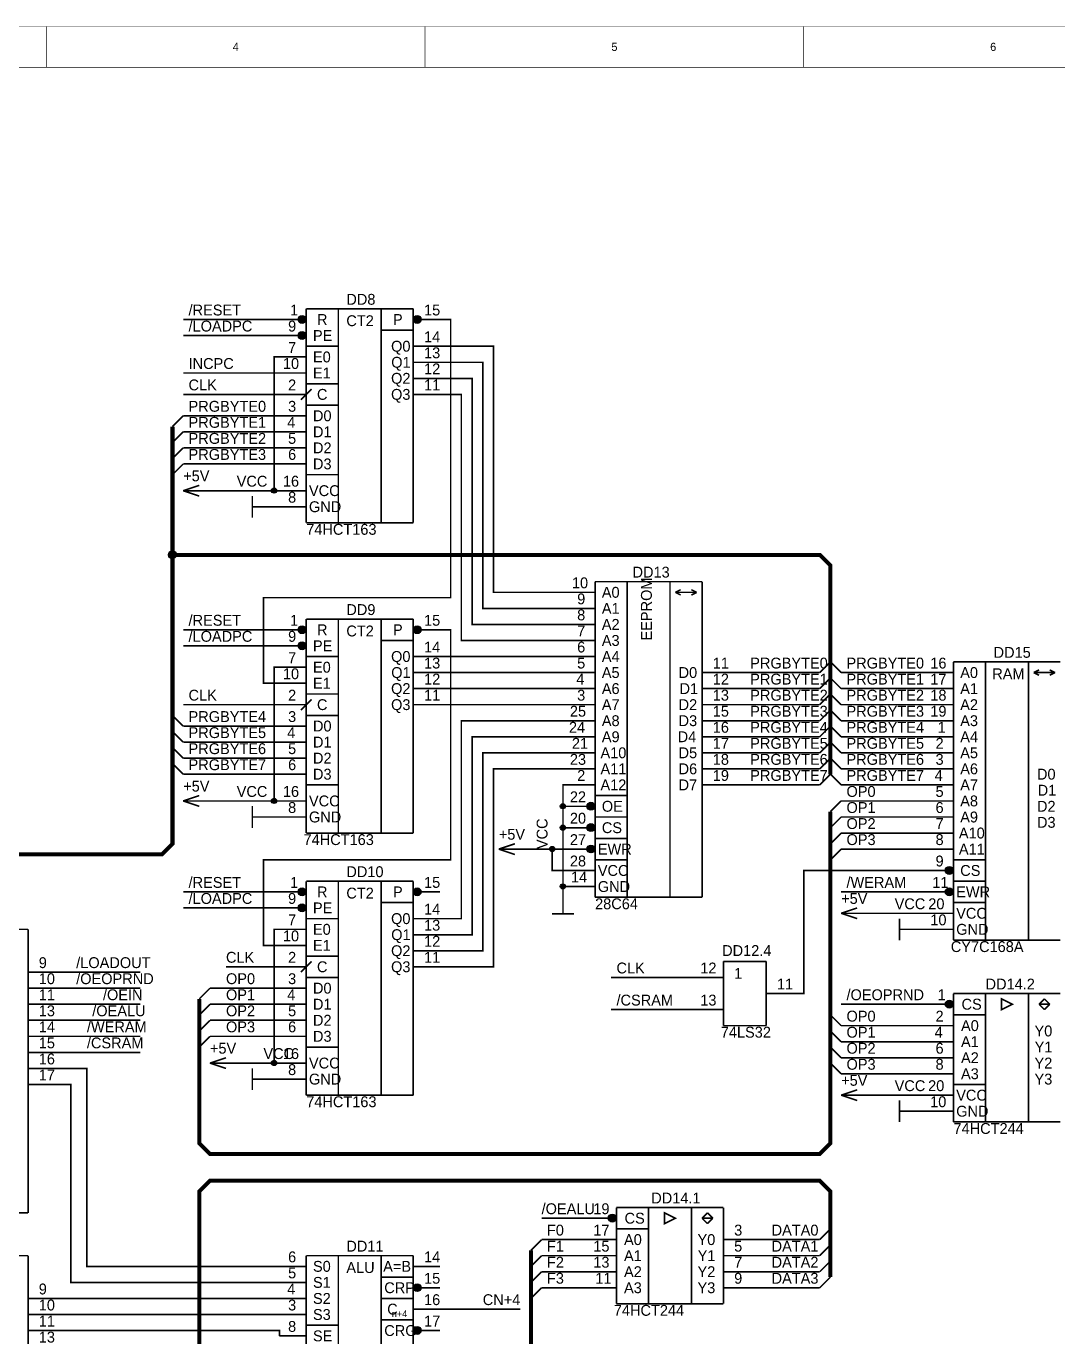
# Model space of a CAD drawing. Header units: millimetres. Extents: x 0 to 566, y 0 to 399.
# Drawn here: x 208.7 to 401.5, y 153.8 to 398.8 of the extents above; entities that cross this region are included whole.
import ezdxf

# ---------------------------------------------------------------- set-up
doc = ezdxf.new("R2010")
doc.units = ezdxf.units.MM
doc.layers.add('Sheet', color=255, linetype='Continuous')

msp = doc.modelspace()

# ---------------------------------------------------------------- linework, layer by layer
at = {"layer": 'Sheet'}
for points, const_width in [([(0, 398.78), (566.38, 398.78), (566.38, 0.04), (0, 0.04), (0, 398.78)], 0.0991), ([(212.41, 391.16), (212.41, 398.78)], 0.0991), ([(283.21, 391.16), (283.21, 398.78)], 0.0991), ([(354.01, 391.16), (354.01, 398.78)], 0.0991), ([(7.62, 391.16), (558.76, 391.16), (558.76, 7.66), (7.62, 7.66), (7.62, 391.16)], 0.0991), ([(261, 346), (261, 306)], 0.3), ([(261, 346), (281, 346)], 0.3), ([(267, 346), (267, 306)], 0.3), ([(275, 346), (275, 306)], 0.3), ([(281, 346), (281, 306)], 0.3), ([(238, 344), (256, 344)], 0.3), ([(286, 344), (288, 344), (288, 292), (253, 292), (253, 276), (256, 276)], 0.3), ([(261, 344), (256, 344)], 0.3), ([(281, 344), (286, 344)], 0.3), ([(238, 341), (256, 341)], 0.3), ([(261, 341), (256, 341)], 0.3), ([(281, 342), (275, 342)], 0.3), ([(261, 339), (267, 339)], 0.3), ([(281, 339), (286, 339)], 0.3), ([(310, 293), (296, 293), (296, 339), (286, 339)], 0.3), ([(256, 337), (255, 337), (255, 312)], 0.3), ([(261, 337), (256, 337)], 0.3), ([(281, 336), (286, 336)], 0.3), ([(310, 290), (294, 290), (294, 336), (286, 336)], 0.3), ([(238, 334), (256, 334)], 0.3), ([(261, 334), (256, 334)], 0.3), ([(262, 331), (261.82, 330.82), (261.65, 330.65), (261.49, 330.49), (261.34, 330.34), (261.2, 330.2), (261.07, 330.07), (260.95, 329.95), (260.84, 329.84), (260.74, 329.74), (260.65, 329.65), (260.57, 329.57), (260.49, 329.49), (260.42, 329.42), (260.36, 329.36), (260.3, 329.3), (260.25, 329.25), (260.21, 329.21), (260.17, 329.17), (260.13, 329.13), (260.11, 329.11), (260.08, 329.08), (260.06, 329.06), (260.04, 329.04), (260.03, 329.03), (260.02, 329.02), (260.01, 329.01), (260.01, 329.01), (260, 329), (260, 329), (260, 329), (260, 329), (260, 329)], 0.3), ([(261, 332), (267, 332)], 0.3), ([(281, 333), (286, 333)], 0.3), ([(310, 287), (292, 287), (292, 333), (286, 333)], 0.3), ([(238, 330), (256, 330)], 0.3), ([(261, 330), (256, 330)], 0.3), ([(281, 330), (286, 330)], 0.3), ([(310, 284), (290, 284), (290, 330), (286, 330)], 0.3), ([(236, 324), (238, 326)], 0.3), ([(256, 326), (238, 326)], 0.3), ([(261, 326), (256, 326)], 0.3), ([(261, 328), (267, 328)], 0.3), ([(236, 300), (236, 324)], 0.749), ([(236, 321), (238, 323)], 0.3), ([(256, 323), (238, 323)], 0.3), ([(261, 323), (256, 323)], 0.3), ([(236, 318), (238, 320)], 0.3), ([(256, 320), (238, 320)], 0.3), ([(261, 320), (256, 320)], 0.3), ([(236, 315), (238, 317)], 0.3), ([(256, 317), (238, 317)], 0.3), ([(261, 317), (256, 317)], 0.3), ([(261, 315), (267, 315)], 0.3), ([(241, 313), (238, 312)], 0.3), ([(241, 311), (238, 312)], 0.3), ([(248, 312), (238, 312)], 0.3), ([(248, 312), (255, 312)], 0.3), ([(250.92, 311.03), (250.92, 306.97)], 0.3), ([(255, 312), (256, 312)], 0.3), ([(261, 312), (256, 312)], 0.3), ([(256, 309), (250.92, 309)], 0.3), ([(261, 309), (256, 309)], 0.3), ([(261, 306), (281, 306)], 0.3), ([(103, 155), (103, 242), (105, 244), (234, 244), (236, 246), (236, 300)], 0.749), ([(359, 259), (359, 298), (357, 300), (236, 300)], 0.749), ([(315, 295), (315, 236)], 0.3), ([(315, 295), (335, 295)], 0.3), ([(321, 295), (321, 236)], 0.3), ([(329, 295), (329, 236)], 0.3), ([(335, 295), (335, 236)], 0.3), ([(315, 293), (310, 293)], 0.3), ([(330, 293), (331, 293.5)], 0.3), ([(330, 293), (334, 293)], 0.3), ([(330, 293), (331, 292.5)], 0.3), ([(334, 293), (333, 293.5)], 0.3), ([(334, 293), (333, 292.5)], 0.3), ([(315, 290), (310, 290)], 0.3), ([(261, 288), (261, 248)], 0.3), ([(261, 288), (281, 288)], 0.3), ([(267, 288), (267, 248)], 0.3), ([(275, 288), (275, 248)], 0.3), ([(281, 288), (281, 248)], 0.3), ([(315, 287), (310, 287)], 0.3), ([(238, 286), (256, 286)], 0.3), ([(256, 227), (253, 227), (253, 243), (288, 243), (288, 286), (286, 286)], 0.3), ([(261, 286), (256, 286)], 0.3), ([(281, 286), (286, 286)], 0.3), ([(238, 283), (256, 283)], 0.3), ([(261, 283), (256, 283)], 0.3), ([(281, 284), (275, 284)], 0.3), ([(315, 284), (310, 284)], 0.3), ([(261, 281), (267, 281)], 0.3), ([(281, 281), (286, 281)], 0.3), ([(310, 281), (286, 281)], 0.3), ([(315, 281), (310, 281)], 0.3), ([(357, 278), (359, 280)], 0.3), ([(361, 278), (359, 280)], 0.3), ([(382, 280), (382, 228)], 0.3), ([(382, 280), (402, 280)], 0.3), ([(388, 280), (388, 228)], 0.3), ([(396, 280), (396, 228)], 0.3), ([(256, 279), (255, 279), (255, 254)], 0.3), ([(261, 279), (256, 279)], 0.3), ([(281, 278), (286, 278)], 0.3), ([(310, 278), (286, 278)], 0.3), ([(315, 278), (310, 278)], 0.3), ([(335, 278), (340, 278)], 0.3), ([(340, 278), (357, 278)], 0.3), ([(357, 275), (359, 277)], 0.3), ([(361, 275), (359, 277)], 0.3), ([(377, 278), (361, 278)], 0.3), ([(382, 278), (377, 278)], 0.3), ([(397, 278), (398, 278.5)], 0.3), ([(397, 278), (401, 278)], 0.3), ([(397, 278), (398, 277.5)], 0.3), ([(401, 278), (400, 278.5)], 0.3), ([(401, 278), (400, 277.5)], 0.3), ([(261, 276), (256, 276)], 0.3), ([(281, 275), (286, 275)], 0.3), ([(310, 275), (286, 275)], 0.3), ([(315, 275), (310, 275)], 0.3), ([(335, 275), (340, 275)], 0.3), ([(340, 275), (357, 275)], 0.3), ([(377, 275), (361, 275)], 0.3), ([(382, 275), (377, 275)], 0.3), ([(238, 272), (256, 272)], 0.3), ([(261, 272), (256, 272)], 0.3), ([(262, 273), (261.82, 272.82), (261.65, 272.65), (261.49, 272.49), (261.34, 272.34), (261.2, 272.2), (261.07, 272.07), (260.95, 271.95), (260.84, 271.84), (260.74, 271.74), (260.65, 271.65), (260.57, 271.57), (260.49, 271.49), (260.42, 271.42), (260.36, 271.36), (260.3, 271.3), (260.25, 271.25), (260.21, 271.21), (260.17, 271.17), (260.13, 271.13), (260.11, 271.11), (260.08, 271.08), (260.06, 271.06), (260.04, 271.04), (260.03, 271.03), (260.02, 271.02), (260.01, 271.01), (260.01, 271.01), (260, 271), (260, 271), (260, 271), (260, 271), (260, 271)], 0.3), ([(261, 274), (267, 274)], 0.3), ([(281, 272), (286, 272)], 0.3), ([(310, 272), (286, 272)], 0.3), ([(315, 272), (310, 272)], 0.3), ([(335, 272), (340, 272)], 0.3), ([(340, 272), (357, 272)], 0.3), ([(357, 272), (359, 274)], 0.3), ([(361, 272), (359, 274)], 0.3), ([(377, 272), (361, 272)], 0.3), ([(382, 272), (377, 272)], 0.3), ([(238, 268), (236, 270)], 0.3), ([(261, 270), (267, 270)], 0.3), ([(357, 269), (359, 271)], 0.3), ([(361, 269), (359, 271)], 0.3), ([(238, 265), (236, 267)], 0.3), ([(256, 268), (238, 268)], 0.3), ([(261, 268), (256, 268)], 0.3), ([(310, 269), (290, 269), (290, 232), (286, 232)], 0.3), ([(315, 269), (310, 269)], 0.3), ([(335, 269), (340, 269)], 0.3), ([(357, 269), (340, 269)], 0.3), ([(357, 266), (359, 268)], 0.3), ([(361, 266), (359, 268)], 0.3), ([(377, 269), (361, 269)], 0.3), ([(382, 269), (377, 269)], 0.3), ([(256, 265), (238, 265)], 0.3), ([(261, 265), (256, 265)], 0.3), ([(310, 266), (292, 266), (292, 229), (286, 229)], 0.3), ([(315, 266), (310, 266)], 0.3), ([(335, 266), (340, 266)], 0.3), ([(340, 266), (357, 266)], 0.3), ([(357, 263), (359, 265)], 0.3), ([(361, 263), (359, 265)], 0.3), ([(377, 266), (361, 266)], 0.3), ([(382, 266), (377, 266)], 0.3), ([(238, 262), (236, 264)], 0.3), ([(256, 262), (238, 262)], 0.3), ([(261, 262), (256, 262)], 0.3), ([(310, 263), (294, 263), (294, 226), (286, 226)], 0.3), ([(315, 263), (310, 263)], 0.3), ([(335, 263), (340, 263)], 0.3), ([(357, 263), (340, 263)], 0.3), ([(357, 260), (359, 262)], 0.3), ([(361, 260), (359, 262)], 0.3), ([(377, 263), (361, 263)], 0.3), ([(382, 263), (377, 263)], 0.3), ([(238, 259), (236, 261)], 0.3), ([(310, 260), (296, 260), (296, 223), (286, 223)], 0.3), ([(315, 260), (310, 260)], 0.3), ([(335, 260), (340, 260)], 0.3), ([(340, 260), (357, 260)], 0.3), ([(377, 260), (361, 260)], 0.3), ([(382, 260), (377, 260)], 0.3), ([(256, 259), (238, 259)], 0.3), ([(359, 165), (359, 181), (357, 183), (243, 183), (241, 181), (241, 99), (243, 97), (421, 97), (423, 99), (423, 257)], 0.749), ([(261, 259), (256, 259)], 0.3), ([(357, 257), (359, 259)], 0.3), ([(361, 257), (359, 259)], 0.3), ([(241, 255), (238, 254)], 0.3), ([(261, 257), (267, 257)], 0.3), ([(310, 257), (309, 257), (309, 238)], 0.3), ([(315, 257), (310, 257)], 0.3), ([(315, 255), (321, 255)], 0.3), ([(335, 257), (340, 257)], 0.3), ([(340, 257), (357, 257)], 0.3), ([(377, 257), (361, 257)], 0.3), ([(382, 257), (377, 257)], 0.3), ([(241, 253), (238, 254)], 0.3), ([(248, 254), (238, 254)], 0.3), ([(359, 252), (359, 190), (357, 188), (243, 188), (241, 190), (241, 217)], 0.749), ([(255, 254), (248, 254)], 0.3), ([(250.92, 253.03), (250.92, 248.97)], 0.3), ([(255, 254), (256, 254)], 0.3), ([(261, 254), (256, 254)], 0.3), ([(310, 253), (309, 253)], 0.3), ([(315, 253), (310, 253)], 0.3), ([(359, 252), (361, 254)], 0.3), ([(377, 254), (361, 254)], 0.3), ([(382, 254), (377, 254)], 0.3), ([(256, 251), (250.92, 251)], 0.3), ([(261, 251), (256, 251)], 0.3), ([(315, 251), (321, 251)], 0.3), ([(359, 249), (361, 251)], 0.3), ([(377, 251), (361, 251)], 0.3), ([(382, 251), (377, 251)], 0.3), ([(261, 248), (281, 248)], 0.3), ([(310, 249), (309, 249)], 0.3), ([(315, 249), (310, 249)], 0.3), ([(359, 246), (361, 248)], 0.3), ([(377, 248), (361, 248)], 0.3), ([(382, 248), (377, 248)], 0.3), ([(300, 246), (297, 245)], 0.3), ([(300, 244), (297, 245)], 0.3), ([(307, 245), (297, 245)], 0.3), ([(307, 245), (307, 241), (310, 241)], 0.3), ([(307, 245), (307, 245)], 0.3), ([(307, 245), (310, 245)], 0.3), ([(315, 245), (310, 245)], 0.3), ([(315, 247), (321, 247)], 0.3), ([(359, 243), (361, 245)], 0.3), ([(377, 245), (361, 245)], 0.3), ([(382, 245), (377, 245)], 0.3), ([(315, 243), (321, 243)], 0.3), ([(382, 243), (388, 243)], 0.3), ([(315, 241), (310, 241)], 0.3), ([(377, 241), (354, 241), (354, 218), (352, 218)], 0.3), ([(382, 241), (377, 241)], 0.3), ([(261, 239), (261, 199)], 0.3), ([(261, 239), (281, 239)], 0.3), ([(267, 239), (267, 199)], 0.3), ([(275, 239), (275, 199)], 0.3), ([(281, 239), (281, 199)], 0.3), ([(309, 238), (309, 232.92)], 0.3), ([(309, 238), (310, 238)], 0.3), ([(315, 238), (310, 238)], 0.3), ([(382, 239), (388, 239)], 0.3), ([(238, 237), (256, 237)], 0.3), ([(261, 237), (256, 237)], 0.3), ([(281, 237), (286, 237)], 0.3), ([(315, 236), (335, 236)], 0.3), ([(377, 237), (361, 237)], 0.3), ([(382, 237), (377, 237)], 0.3), ([(238, 234), (256, 234)], 0.3), ([(261, 234), (256, 234)], 0.3), ([(281, 235), (275, 235)], 0.3), ([(306.97, 232.92), (311.03, 232.92)], 0.3), ([(364, 234), (361, 233)], 0.3), ([(364, 232), (361, 233)], 0.3), ([(371, 233), (361, 233)], 0.3), ([(371, 233), (377, 233)], 0.3), ([(382, 233), (377, 233)], 0.3), ([(382, 235), (388, 235)], 0.3), ([(261, 232), (267, 232)], 0.3), ([(281, 232), (286, 232)], 0.3), ([(371.92, 232.03), (371.92, 227.97)], 0.3), ([(189, 230), (209, 230)], 0.3), ([(209, 230), (209, 177)], 0.3), ([(256, 230), (255, 230), (255, 205)], 0.3), ([(261, 230), (256, 230)], 0.3), ([(281, 229), (286, 229)], 0.3), ([(377, 230), (371.92, 230)], 0.3), ([(382, 230), (377, 230)], 0.3), ([(382, 228), (402, 228)], 0.3), ([(261, 227), (256, 227)], 0.3), ([(281, 226), (286, 226)], 0.3), ([(246, 223), (256, 223)], 0.3), ([(261, 223), (256, 223)], 0.3), ([(262, 224), (261.82, 223.82), (261.65, 223.65), (261.49, 223.49), (261.34, 223.34), (261.2, 223.2), (261.07, 223.07), (260.95, 222.95), (260.84, 222.84), (260.74, 222.74), (260.65, 222.65), (260.57, 222.57), (260.49, 222.49), (260.42, 222.42), (260.36, 222.36), (260.3, 222.3), (260.25, 222.25), (260.21, 222.21), (260.17, 222.17), (260.13, 222.13), (260.11, 222.11), (260.08, 222.08), (260.06, 222.06), (260.04, 222.04), (260.03, 222.03), (260.02, 222.02), (260.01, 222.01), (260.01, 222.01), (260, 222), (260, 222), (260, 222), (260, 222), (260, 222)], 0.3), ([(261, 225), (267, 225)], 0.3), ([(281, 223), (286, 223)], 0.3), ([(339, 224), (347, 224)], 0.3), ([(339, 224), (339, 212)], 0.3), ([(347, 224), (347, 212)], 0.3), ([(209, 222), (214, 222)], 0.3), ([(214, 222), (230, 222)], 0.3), ([(261, 221), (267, 221)], 0.3), ([(334, 221), (318, 221)], 0.3), ([(339, 221), (334, 221)], 0.3), ([(209, 219), (214, 219)], 0.3), ([(214, 219), (230, 219)], 0.3), ([(241, 217), (243, 219)], 0.3), ([(256, 219), (243, 219)], 0.3), ([(261, 219), (256, 219)], 0.3), ([(347, 218), (352, 218)], 0.3), ([(382, 218), (382, 194)], 0.3), ([(382, 218), (402, 218)], 0.3), ([(388, 218), (388, 194)], 0.3), ([(396, 218), (396, 194)], 0.3), ([(209, 216), (214, 216)], 0.3), ([(214, 216), (230, 216)], 0.3), ([(241, 214), (243, 216)], 0.3), ([(256, 216), (243, 216)], 0.3), ([(261, 216), (256, 216)], 0.3), ([(361, 216), (377, 216)], 0.3), ([(382, 216), (377, 216)], 0.3), ([(391, 215), (393, 216), (391, 217), (391, 215)], 0.3), ([(399, 217), (398, 216), (398, 216)], 0.3), ([(398, 216), (399, 215), (399, 215)], 0.3), ([(398, 216), (400, 216)], 0.3), ([(399, 217), (400, 216), (400, 216)], 0.3), ([(400, 216), (399, 215), (399, 215)], 0.3), ([(209, 213), (214, 213)], 0.3), ([(214, 213), (230, 213)], 0.3), ([(241, 211), (243, 213)], 0.3), ([(256, 213), (243, 213)], 0.3), ([(261, 213), (256, 213)], 0.3), ([(318, 215), (334, 215)], 0.3), ([(339, 215), (334, 215)], 0.3), ([(359, 214), (361, 212)], 0.3), ([(382, 214), (388, 214)], 0.3), ([(339, 212), (347, 212)], 0.3), ([(359, 211), (361, 209)], 0.3), ([(377, 212), (361, 212)], 0.3), ([(382, 212), (377, 212)], 0.3), ([(209, 210), (214, 210)], 0.3), ([(214, 210), (230, 210)], 0.3), ([(241, 208), (243, 210)], 0.3), ([(256, 210), (243, 210)], 0.3), ([(261, 210), (256, 210)], 0.3), ([(377, 209), (361, 209)], 0.3), ([(382, 209), (377, 209)], 0.3), ([(209, 207), (214, 207)], 0.3), ([(214, 207), (230, 207)], 0.3), ([(246, 206), (243, 205)], 0.3), ([(261, 208), (267, 208)], 0.3), ([(359, 208), (361, 206)], 0.3), ([(377, 206), (361, 206)], 0.3), ([(382, 206), (377, 206)], 0.3), ([(209, 204), (214, 204)], 0.3), ([(256, 167), (220, 167), (220, 204), (214, 204)], 0.3), ([(246, 204), (243, 205)], 0.3), ([(253, 205), (243, 205)], 0.3), ([(250.92, 204.03), (250.92, 199.97)], 0.3), ([(256, 205), (253, 205)], 0.3), ([(261, 205), (256, 205)], 0.3), ([(359, 205), (361, 203)], 0.3), ([(209, 201), (214, 201)], 0.3), ([(256, 164), (217, 164), (217, 201), (214, 201)], 0.3), ([(256, 202), (250.92, 202)], 0.3), ([(261, 202), (256, 202)], 0.3), ([(377, 203), (361, 203)], 0.3), ([(382, 203), (377, 203)], 0.3), ([(382, 201), (388, 201)], 0.3), ([(261, 199), (281, 199)], 0.3), ([(364, 200), (361, 199)], 0.3), ([(364, 198), (361, 199)], 0.3), ([(371, 199), (361, 199)], 0.3), ([(371, 199), (377, 199)], 0.3), ([(382, 199), (377, 199)], 0.3), ([(371.92, 198.03), (371.92, 193.97)], 0.3), ([(377, 196), (371.92, 196)], 0.3), ([(382, 196), (377, 196)], 0.3), ([(382, 194), (402, 194)], 0.3), ([(189, 177), (209, 177)], 0.3), ([(319, 178), (319, 160)], 0.3), ([(319, 178), (339, 178)], 0.3), ([(325, 178), (325, 160)], 0.3), ([(328, 175), (330, 176), (328, 177), (328, 175)], 0.3), ([(333, 178), (333, 160)], 0.3), ([(336, 177), (335, 176), (335, 176)], 0.3), ([(336, 177), (337, 176), (337, 176)], 0.3), ([(339, 178), (339, 160)], 0.3), ([(305, 176), (314, 176)], 0.3), ([(319, 176), (314, 176)], 0.3), ([(319, 174), (325, 174)], 0.3), ([(335, 176), (336, 175), (336, 175)], 0.3), ([(335, 176), (337, 176)], 0.3), ([(337, 176), (336, 175), (336, 175)], 0.3), ([(359, 174), (357, 172)], 0.3), ([(303, 170), (305, 172)], 0.3), ([(305, 172), (314, 172)], 0.3), ([(319, 172), (314, 172)], 0.3), ([(339, 172), (344, 172)], 0.3), ([(344, 172), (357, 172)], 0.3), ([(303, 170), (303, 112), (301, 110), (175, 110), (173, 108), (173, 96)], 0.749), ([(189, 169), (209, 169)], 0.3), ([(209, 169), (209, 116)], 0.3), ([(261, 169), (261, 115)], 0.3), ([(261, 169), (281, 169)], 0.3), ([(267, 169), (267, 115)], 0.3), ([(275, 169), (275, 115)], 0.3), ([(281, 169), (281, 115)], 0.3), ([(303, 167), (305, 169)], 0.3), ([(305, 169), (314, 169)], 0.3), ([(319, 169), (314, 169)], 0.3), ([(339, 169), (344, 169)], 0.3), ([(344, 169), (357, 169)], 0.3), ([(359, 171), (357, 169)], 0.3), ([(261, 167), (256, 167)], 0.3), ([(281, 167), (286, 167)], 0.3), ([(359, 168), (357, 166)], 0.3), ([(261, 164), (256, 164)], 0.3), ([(275, 165), (281, 165)], 0.3), ([(303, 164), (305, 166)], 0.3), ([(305, 166), (314, 166)], 0.3), ([(319, 166), (314, 166)], 0.3), ([(339, 166), (344, 166)], 0.3), ([(344, 166), (357, 166)], 0.3), ([(359, 165), (357, 163)], 0.3), ([(281, 163), (286, 163)], 0.3), ([(303, 161), (305, 163)], 0.3), ([(305, 163), (314, 163)], 0.3), ([(319, 163), (314, 163)], 0.3), ([(339, 163), (344, 163)], 0.3), ([(344, 163), (357, 163)], 0.3), ([(209, 161), (214, 161)], 0.3), ([(256, 161), (214, 161)], 0.3), ([(261, 161), (256, 161)], 0.3), ([(275, 161), (281, 161)], 0.3), ([(319, 160), (339, 160)], 0.3), ([(209, 158), (214, 158)], 0.3), ([(256, 158), (214, 158)], 0.3), ([(261, 158), (256, 158)], 0.3), ([(275, 157), (281, 157)], 0.3), ([(281, 159), (286, 159)], 0.3), ([(286, 159), (301, 159)], 0.3), ([(209, 155), (214, 155)], 0.3), ([(214, 155), (256, 155), (256, 154)], 0.3), ([(261, 156), (267, 156)], 0.3), ([(281, 155), (286, 155)], 0.3), ([(261, 154), (256, 154)], 0.3)]:
    msp.add_lwpolyline(points, dxfattribs=dict(at, const_width=const_width))
for points, const_width in [([(259.86, 344, 1), (260.62, 344, 1)], 0.762), ([(281.38, 344, 1), (282.14, 344, 1)], 0.762), ([(259.86, 341, 1), (260.62, 341, 1)], 0.762), ([(254.75, 312, 1), (255.25, 312, 1)], 0.508), ([(235.62, 300, 1), (236.38, 300, 1)], 0.762), ([(259.86, 286, 1), (260.62, 286, 1)], 0.762), ([(281.38, 286, 1), (282.14, 286, 1)], 0.762), ([(259.86, 283, 1), (260.62, 283, 1)], 0.762), ([(254.75, 254, 1), (255.25, 254, 1)], 0.508), ([(308.75, 253, 1), (309.25, 253, 1)], 0.508), ([(313.86, 253, 1), (314.62, 253, 1)], 0.762), ([(308.75, 249, 1), (309.25, 249, 1)], 0.508), ([(313.86, 249, 1), (314.62, 249, 1)], 0.762), ([(306.75, 245, 1), (307.25, 245, 1)], 0.508), ([(306.75, 245, 1), (307.25, 245, 1)], 0.508), ([(313.86, 245, 1), (314.62, 245, 1)], 0.762), ([(380.86, 241, 1), (381.62, 241, 1)], 0.762), ([(259.86, 237, 1), (260.62, 237, 1)], 0.762), ([(281.38, 237, 1), (282.14, 237, 1)], 0.762), ([(308.75, 238, 1), (309.25, 238, 1)], 0.508), ([(380.86, 237, 1), (381.62, 237, 1)], 0.762), ([(259.86, 234, 1), (260.62, 234, 1)], 0.762), ([(380.86, 216, 1), (381.62, 216, 1)], 0.762), ([(254.75, 205, 1), (255.25, 205, 1)], 0.508), ([(317.86, 176, 1), (318.62, 176, 1)], 0.762), ([(281.38, 163, 1), (282.14, 163, 1)], 0.762), ([(281.38, 155, 1), (282.14, 155, 1)], 0.762)]:
    msp.add_lwpolyline(points, format="xyb", close=True, dxfattribs=dict(at, const_width=const_width))
for centre, major_axis, ratio in [((260.22, 344.02), (0.741, 0), 0.998228), ((281.74, 344.02), (0.741, 0), 0.998228), ((260.22, 341.02), (0, 0.741), 0.999986), ((254.98, 312.02), (0, 0.487), 0.999979), ((254.98, 312.02), (0, 0.487), 0.999979), ((254.98, 312.02), (0, 0.487), 0.999979), ((254.98, 312.02), (0, 0.487), 0.999979), ((254.98, 312.02), (0, 0.487), 0.999979), ((254.98, 312.02), (0, 0.487), 0.999979), ((235.98, 300.02), (0, 0.741), 0.999973), ((235.98, 300.02), (0, 0.741), 0.999973), ((235.98, 300.02), (0, 0.741), 0.999973), ((235.98, 300.02), (0, 0.741), 0.999973), ((235.98, 300.02), (0, 0.741), 0.999973), ((235.98, 300.02), (0, 0.741), 0.999973), ((260.22, 286.02), (0, 0.741), 0.999993), ((281.74, 286.02), (0, 0.741), 0.999993), ((260.22, 283.02), (0, 0.741), 0.999993), ((254.98, 254.02), (0.487, 0), 0.997298), ((254.98, 254.02), (0.487, 0), 0.997298), ((254.98, 254.02), (0.487, 0), 0.997298), ((254.98, 254.02), (0.487, 0), 0.997298), ((254.98, 254.02), (0.487, 0), 0.997298), ((254.98, 254.02), (0.487, 0), 0.997298), ((308.98, 253.02), (0, 0.487), 0.997267), ((308.98, 253.02), (0, 0.487), 0.997267), ((314.22, 253.02), (0, 0.741), 0.999986), ((308.98, 249.02), (0, 0.487), 0.997267), ((308.98, 249.02), (0, 0.487), 0.997267), ((314.22, 249.02), (0, 0.741), 0.999986), ((306.98, 245.02), (0, 0.487), 0.999979), ((306.98, 245.02), (0, 0.487), 0.999979), ((306.98, 245.02), (0, 0.487), 0.999979), ((306.98, 245.02), (0, 0.487), 0.999979), ((306.98, 245.02), (0, 0.487), 0.999979), ((306.98, 245.02), (0, 0.487), 0.999979), ((306.98, 245.02), (0, 0.487), 0.999979), ((306.98, 245.02), (0, 0.487), 0.999979), ((306.98, 245.02), (0, 0.487), 0.999979), ((306.98, 245.02), (0, 0.487), 0.999979), ((314.22, 245.02), (0, 0.741), 0.999986), ((381.22, 241.02), (0, 0.741), 0.999973), ((260.22, 237.02), (0, 0.741), 0.999986), ((281.74, 237.02), (0, 0.741), 0.999986), ((308.98, 238.02), (0, 0.487), 0.997267), ((308.98, 238.02), (0, 0.487), 0.997267), ((308.98, 238.02), (0, 0.487), 0.997267), ((308.98, 238.02), (0, 0.487), 0.997267), ((308.98, 238.02), (0, 0.487), 0.997267), ((308.98, 238.02), (0, 0.487), 0.997267), ((381.22, 237.02), (0, 0.741), 0.999973), ((260.22, 234.02), (0, 0.741), 0.999986), ((381.22, 216.02), (0, 0.741), 0.999973), ((254.98, 205.02), (0, 0.487), 0.999979), ((254.98, 205.02), (0, 0.487), 0.999979), ((318.22, 176.02), (0.741, 0), 0.998231), ((281.74, 163.02), (0, 0.741), 0.999986), ((281.74, 155.02), (0, 0.741), 0.999986)]:
    msp.add_ellipse(centre, major_axis=major_axis, ratio=ratio, dxfattribs=at)

# ---------------------------------------------------------------- texts
for s, height, p in [('4', 1.52, (247.26, 394.21)), ('5', 1.52, (318.06, 394.21)), ('6', 1.52, (388.86, 394.21)), ('DD8', 2.032, (268.5, 346.76)), ('/RESET', 2.032, (239, 344.76)), ('1', 2.03, (257.99, 344.76)), ('15', 2.032, (283.03, 344.76)), ('/LOADPC', 2.032, (239, 341.76)), ('9', 2.03, (257.61, 341.76)), ('R', 2.03, (263.01, 342.99)), ('CT2', 2.032, (268.5, 342.76)), ('P', 2.03, (277.22, 342.99)), ('PE', 2.032, (262.26, 339.99)), ('14', 2.032, (283.03, 339.76)), ('7', 2.03, (257.61, 337.76)), ('Q0', 2.032, (276.86, 337.99)), ('13', 2.032, (283.03, 336.76)), ('INCPC', 2.032, (239, 334.76)), ('10', 2.032, (256.64, 334.76)), ('E0', 2.032, (262.26, 335.99)), ('Q1', 2.032, (276.89, 334.99)), ('12', 2.032, (283.03, 333.76)), ('E1', 2.032, (262.26, 332.99)), ('Q2', 2.032, (276.86, 331.99)), ('CLK', 2.032, (239, 330.76)), ('2', 2.03, (257.61, 330.76)), ('C', 2.03, (263.01, 328.99)), ('Q3', 2.032, (276.86, 328.99)), ('11', 2.032, (283.03, 330.76)), ('PRGBYTE0', 2.032, (239, 326.76)), ('3', 2.03, (257.61, 326.76)), ('D0', 2.032, (262.26, 324.99)), ('PRGBYTE1', 2.032, (239, 323.76)), ('4', 2.03, (257.44, 323.76)), ('D1', 2.032, (262.26, 321.99)), ('PRGBYTE2', 2.032, (239, 320.76)), ('5', 2.03, (257.61, 320.76)), ('D2', 2.032, (262.26, 318.99)), ('PRGBYTE3', 2.032, (239, 317.76)), ('6', 2.03, (257.61, 317.76)), ('D3', 2.032, (262.26, 315.99)), ('+5V', 2.032, (238, 313.76)), ('VCC', 2.032, (248, 312.76)), ('16', 2.032, (256.64, 312.76)), ('8', 2.03, (257.61, 309.76)), ('VCC', 2.032, (261.51, 310.99)), ('GND', 2.032, (261.51, 307.99)), ('74HCT163', 2.032, (261, 303.76)), ('DD13', 2.032, (322, 295.76)), ('10', 2.032, (310.67, 293.76)), ('A0', 2.032, (316.26, 291.99)), ('9', 2.03, (311.65, 290.76)), ('DD9', 2.032, (268.5, 288.76)), ('8', 2.03, (311.65, 287.76)), ('A1', 2.032, (316.26, 288.99)), ('/RESET', 2.032, (239, 286.76)), ('1', 2.03, (257.99, 286.76)), ('R', 2.03, (263.01, 284.99)), ('CT2', 2.032, (268.5, 284.76)), ('P', 2.03, (277.22, 284.99)), ('15', 2.032, (283.03, 286.76)), ('7', 2.03, (311.65, 284.76)), ('A2', 2.032, (316.26, 285.99)), ('/LOADPC', 2.032, (239, 283.76)), ('9', 2.03, (257.61, 283.76)), ('A3', 2.032, (316.26, 282.99)), ('7', 2.03, (257.61, 279.76)), ('PE', 2.032, (262.26, 281.99)), ('Q0', 2.032, (276.86, 279.99)), ('14', 2.032, (283.03, 281.76)), ('6', 2.03, (311.65, 281.76)), ('A4', 2.032, (316.26, 279.99)), ('DD15', 2.032, (389.5, 280.76)), ('E0', 2.032, (262.26, 277.99)), ('13', 2.032, (283.03, 278.76)), ('5', 2.03, (311.65, 278.76)), ('11', 2.032, (337, 278.76)), ('PRGBYTE0', 2.032, (344, 278.76)), ('PRGBYTE0', 2.032, (362, 278.76)), ('16', 2.032, (377.67, 278.76)), ('10', 2.032, (256.64, 276.76)), ('E1', 2.032, (262.26, 274.99)), ('Q1', 2.032, (276.89, 276.99)), ('12', 2.032, (283.03, 275.76)), ('4', 2.03, (311.48, 275.76)), ('A5', 2.032, (316.26, 276.99)), ('D0', 2.032, (330.61, 276.99)), ('12', 2.032, (337, 275.76)), ('PRGBYTE1', 2.032, (344, 275.76)), ('PRGBYTE1', 2.032, (362, 275.76)), ('17', 2.032, (377.67, 275.76)), ('A0', 2.032, (383.26, 276.99)), ('RAM', 2.032, (389.25, 276.76)), ('CLK', 2.032, (239, 272.76)), ('2', 2.03, (257.61, 272.76)), ('Q2', 2.032, (276.86, 273.99)), ('11', 2.032, (283.03, 272.76)), ('3', 2.03, (311.65, 272.76)), ('A6', 2.032, (316.26, 273.99)), ('D1', 2.032, (330.79, 273.99)), ('13', 2.032, (337, 272.76)), ('PRGBYTE2', 2.032, (344, 272.76)), ('PRGBYTE2', 2.032, (362, 272.76)), ('18', 2.032, (377.67, 272.76)), ('A1', 2.032, (383.26, 273.99)), ('C', 2.03, (263.01, 270.99)), ('Q3', 2.032, (276.86, 270.99)), ('A7', 2.032, (316.26, 270.99)), ('D2', 2.032, (330.61, 270.99)), ('A2', 2.032, (383.26, 270.99)), ('PRGBYTE4', 2.032, (239, 268.76)), ('3', 2.03, (257.61, 268.76)), ('25', 2.032, (310.29, 269.76)), ('A8', 2.032, (316.26, 267.99)), ('D3', 2.032, (330.61, 267.99)), ('15', 2.032, (337, 269.76)), ('PRGBYTE3', 2.032, (344, 269.76)), ('PRGBYTE3', 2.032, (362, 269.76)), ('19', 2.032, (377.67, 269.76)), ('A3', 2.032, (383.26, 267.99)), ('PRGBYTE5', 2.032, (239, 265.76)), ('4', 2.03, (257.44, 265.76)), ('D0', 2.032, (262.26, 266.99)), ('24', 2.032, (310.12, 266.76)), ('A9', 2.032, (316.26, 264.99)), ('16', 2.032, (337, 266.76)), ('PRGBYTE4', 2.032, (344, 266.76)), ('PRGBYTE4', 2.032, (362, 266.76)), ('1', 2.03, (379.03, 266.76)), ('PRGBYTE6', 2.032, (239, 262.76)), ('5', 2.03, (257.61, 262.76)), ('D1', 2.032, (262.26, 263.99)), ('21', 2.032, (310.67, 263.76)), ('D4', 2.032, (330.44, 264.99)), ('17', 2.032, (337, 263.76)), ('PRGBYTE5', 2.032, (344, 263.76)), ('PRGBYTE5', 2.032, (362, 263.76)), ('2', 2.03, (378.65, 263.76)), ('A4', 2.032, (383.26, 264.99)), ('D2', 2.032, (262.26, 260.99)), ('23', 2.032, (310.29, 260.76)), ('A10', 2.032, (316.01, 261.99)), ('D5', 2.032, (330.61, 261.99)), ('18', 2.032, (337, 260.76)), ('PRGBYTE6', 2.032, (344, 260.76)), ('PRGBYTE6', 2.032, (362, 260.76)), ('3', 2.03, (378.65, 260.76)), ('A5', 2.032, (383.26, 261.99)), ('PRGBYTE7', 2.032, (239, 259.76)), ('6', 2.03, (257.61, 259.76)), ('D3', 2.032, (262.26, 257.99)), ('2', 2.03, (311.65, 257.76)), ('A11', 2.032, (316.01, 258.99)), ('D6', 2.032, (330.61, 258.99)), ('19', 2.032, (337, 257.76)), ('PRGBYTE7', 2.032, (344, 257.76)), ('PRGBYTE7', 2.032, (362, 257.76)), ('4', 2.03, (378.48, 257.76)), ('A6', 2.032, (383.26, 258.99)), ('D0', 2.032, (397.61, 257.99)), ('+5V', 2.032, (238, 255.76)), ('A12', 2.032, (316.01, 255.99)), ('D7', 2.032, (330.61, 255.99)), ('A7', 2.032, (383.26, 255.99)), ('VCC', 2.032, (248, 254.76)), ('16', 2.032, (256.64, 254.76)), ('VCC', 2.032, (261.51, 252.99)), ('22', 2.032, (310.29, 253.76)), ('OP0', 2.032, (362, 254.76)), ('5', 2.03, (378.65, 254.76)), ('A8', 2.032, (383.26, 252.99)), ('D1', 2.032, (397.74, 254.99)), ('8', 2.03, (257.61, 251.76)), ('OE', 2.032, (316.26, 251.99)), ('OP1', 2.032, (362, 251.76)), ('6', 2.03, (378.65, 251.76)), ('D2', 2.032, (397.61, 251.99)), ('GND', 2.032, (261.51, 249.99)), ('20', 2.032, (310.29, 249.76)), ('CS', 2.032, (316.26, 247.99)), ('OP2', 2.032, (362, 248.76)), ('7', 2.03, (378.65, 248.76)), ('A9', 2.032, (383.26, 249.99)), ('D3', 2.032, (397.61, 248.99)), ('74HCT163', 2.032, (260.5, 245.76)), ('+5V', 2.032, (297, 246.76)), ('27', 2.032, (310.29, 245.76)), ('OP3', 2.032, (362, 245.76)), ('8', 2.03, (378.65, 245.76)), ('A10', 2.032, (383.01, 246.99)), ('EWR', 2.032, (315.51, 243.99)), ('A11', 2.032, (383.01, 243.99)), ('28', 2.032, (310.29, 241.76)), ('9', 2.03, (378.65, 241.76)), ('DD10', 2.032, (268.5, 239.76)), ('14', 2.032, (310.5, 238.76)), ('VCC', 2.032, (315.51, 239.99)), ('CS', 2.032, (383.26, 239.99)), ('/RESET', 2.032, (239, 237.76)), ('1', 2.03, (257.99, 237.76)), ('R', 2.03, (263.01, 235.99)), ('CT2', 2.032, (268.5, 235.76)), ('P', 2.03, (277.22, 235.99)), ('15', 2.032, (283.03, 237.76)), ('GND', 2.032, (315.51, 236.99)), ('/WERAM', 2.032, (362, 237.76)), ('11', 2.032, (378.05, 237.76)), ('EWR', 2.032, (382.51, 235.99)), ('/LOADPC', 2.032, (239, 234.76)), ('9', 2.03, (257.61, 234.76)), ('28C64', 2.032, (315, 233.76)), ('+5V', 2.032, (361, 234.76)), ('VCC', 2.032, (371, 233.76)), ('20', 2.032, (377.29, 233.76)), ('7', 2.03, (257.61, 230.76)), ('PE', 2.032, (262.26, 232.99)), ('Q0', 2.032, (276.86, 230.99)), ('14', 2.032, (283.03, 232.76)), ('10', 2.032, (377.67, 230.76)), ('VCC', 2.032, (382.51, 231.99)), ('E0', 2.032, (262.26, 228.99)), ('13', 2.032, (283.03, 229.76)), ('GND', 2.032, (382.51, 228.99)), ('10', 2.032, (256.64, 227.76)), ('E1', 2.032, (262.26, 225.99)), ('Q1', 2.032, (276.89, 227.99)), ('12', 2.032, (283.03, 226.76)), ('CLK', 2.032, (246, 223.76)), ('2', 2.03, (257.61, 223.76)), ('Q2', 2.032, (276.86, 224.99)), ('11', 2.032, (283.03, 223.76)), ('DD12.4', 2.032, (338.75, 225.02)), ('CY7C168A', 2.032, (381.5, 225.76)), ('9', 2.03, (211, 222.76)), ('/LOADOUT', 2.032, (218, 222.76)), ('C', 2.03, (263.01, 221.99)), ('Q3', 2.032, (276.86, 221.99)), ('CLK', 2.032, (319, 221.76)), ('12', 2.032, (334.67, 221.76)), ('10', 2.032, (211, 219.76)), ('/OEOPRND', 2.032, (218, 219.76)), ('OP0', 2.032, (246, 219.76)), ('3', 2.03, (257.61, 219.76)), ('1', 2.03, (341, 220.76)), ('11', 2.032, (349, 218.76)), ('DD14.2', 2.032, (388, 218.76)), ('11', 2.032, (211, 216.76)), ('/OEIN', 2.032, (223, 216.76)), ('OP1', 2.032, (246, 216.76)), ('4', 2.03, (257.44, 216.76)), ('D0', 2.032, (262.26, 217.99)), ('/OEOPRND', 2.032, (362, 216.76)), ('1', 2.03, (379.03, 216.76)), ('13', 2.032, (211, 213.76)), ('/OEALU', 2.032, (221, 213.76)), ('OP2', 2.032, (246, 213.76)), ('5', 2.03, (257.61, 213.76)), ('D1', 2.032, (262.26, 214.99)), ('/CSRAM', 2.032, (319, 215.76)), ('13', 2.032, (334.67, 215.76)), ('CS', 2.032, (383.51, 214.99)), ('D2', 2.032, (262.26, 211.99)), ('OP0', 2.032, (362, 212.76)), ('2', 2.03, (378.65, 212.76)), ('14', 2.032, (211, 210.76)), ('/WERAM', 2.032, (220, 210.76)), ('OP3', 2.032, (246, 210.76)), ('6', 2.03, (257.61, 210.76)), ('D3', 2.032, (262.26, 208.99)), ('74LS32', 2.032, (338.5, 209.76)), ('OP1', 2.032, (362, 209.76)), ('4', 2.03, (378.48, 209.76)), ('A0', 2.032, (383.41, 210.99)), ('Y0', 2.032, (397.15, 209.99)), ('15', 2.032, (211, 207.76)), ('/CSRAM', 2.032, (220, 207.76)), ('+5V', 2.032, (243, 206.76)), ('OP2', 2.032, (362, 206.76)), ('6', 2.03, (378.65, 206.76)), ('A1', 2.032, (383.41, 207.99)), ('Y1', 2.032, (397.18, 206.99)), ('16', 2.032, (211, 204.76)), ('VCC', 2.032, (253, 205.76)), ('16', 2.032, (256.64, 205.76)), ('VCC', 2.032, (261.51, 203.99)), ('OP3', 2.032, (362, 203.76)), ('8', 2.03, (378.65, 203.76)), ('A2', 2.032, (383.41, 204.99)), ('Y2', 2.032, (397.15, 203.99)), ('17', 2.032, (211, 201.76)), ('8', 2.03, (257.61, 202.76)), ('A3', 2.032, (383.41, 201.99)), ('GND', 2.032, (261.51, 200.99)), ('+5V', 2.032, (361, 200.76)), ('VCC', 2.032, (371, 199.76)), ('20', 2.032, (377.26, 199.76)), ('Y3', 2.032, (397.15, 200.99)), ('74HCT163', 2.032, (261, 196.76)), ('10', 2.032, (377.64, 196.76)), ('VCC', 2.032, (382.51, 197.99)), ('GND', 2.032, (382.51, 194.99)), ('74HCT244', 2.032, (382, 191.76)), ('/OEALU', 2.032, (305, 176.76)), ('DD14.1', 2.032, (325.5, 178.76)), ('19', 2.032, (314.67, 176.76)), ('CS', 2.032, (320.51, 174.99)), ('F0', 2.032, (306, 172.76)), ('17', 2.032, (314.67, 172.76)), ('3', 2.03, (341, 172.76)), ('DATA0', 2.032, (348, 172.76)), ('DD11', 2.032, (268.5, 169.76)), ('F1', 2.032, (306, 169.76)), ('15', 2.032, (314.67, 169.76)), ('A0', 2.032, (320.41, 170.99)), ('Y0', 2.032, (334.15, 170.99)), ('5', 2.03, (341, 169.76)), ('DATA1', 2.032, (348, 169.76)), ('6', 2.03, (257.61, 167.76)), ('14', 2.032, (283.03, 167.76)), ('A1', 2.032, (320.41, 167.99)), ('Y1', 2.032, (334.18, 167.99)), ('5', 2.03, (257.61, 164.76)), ('S0', 2.032, (262.26, 165.99)), ('ALU', 2.032, (268.5, 165.76)), ('A=B', 2.032, (275.38, 165.99)), ('F2', 2.032, (306, 166.76)), ('13', 2.032, (314.67, 166.76)), ('A2', 2.032, (320.41, 164.99)), ('Y2', 2.032, (334.15, 164.99)), ('7', 2.03, (341, 166.76)), ('DATA2', 2.032, (348, 166.76)), ('S1', 2.032, (262.26, 162.99)), ('15', 2.032, (283.03, 163.76)), ('F3', 2.032, (306, 163.76)), ('11', 2.032, (315.05, 163.76)), ('9', 2.03, (341, 163.76)), ('DATA3', 2.032, (348, 163.76)), ('9', 2.03, (211, 161.76)), ('4', 2.03, (257.44, 161.76)), ('S2', 2.032, (262.26, 159.99)), ('CRP', 2.032, (275.59, 161.99)), ('16', 2.032, (283.03, 159.76)), ('CN+4', 2.032, (294, 159.76)), ('A3', 2.032, (320.41, 161.99)), ('Y3', 2.032, (334.15, 161.99)), ('10', 2.032, (211, 158.76)), ('3', 2.03, (257.61, 158.76)), ('C', 2.03, (276.14, 157.99)), ('74HCT244', 2.032, (318.5, 157.76)), ('11', 2.032, (211, 155.76)), ('8', 2.03, (257.61, 154.76)), ('S3', 2.032, (262.26, 156.99)), ('n+4', 1.27, (277, 157.51)), ('17', 2.032, (283.03, 155.76)), ('13', 2.032, (211, 152.76)), ('SE', 2.032, (262.26, 152.99)), ('CRG', 2.032, (275.59, 153.99))]:
    msp.add_text(s, height=height, dxfattribs=at).set_placement(p)
for s, p in [('EEPROM', (325.61, 284)), ('VCC', (306.11, 245))]:
    msp.add_text(s, height=2.032, rotation=90, dxfattribs=at).set_placement(p)

doc.saveas('drawing.dxf')
